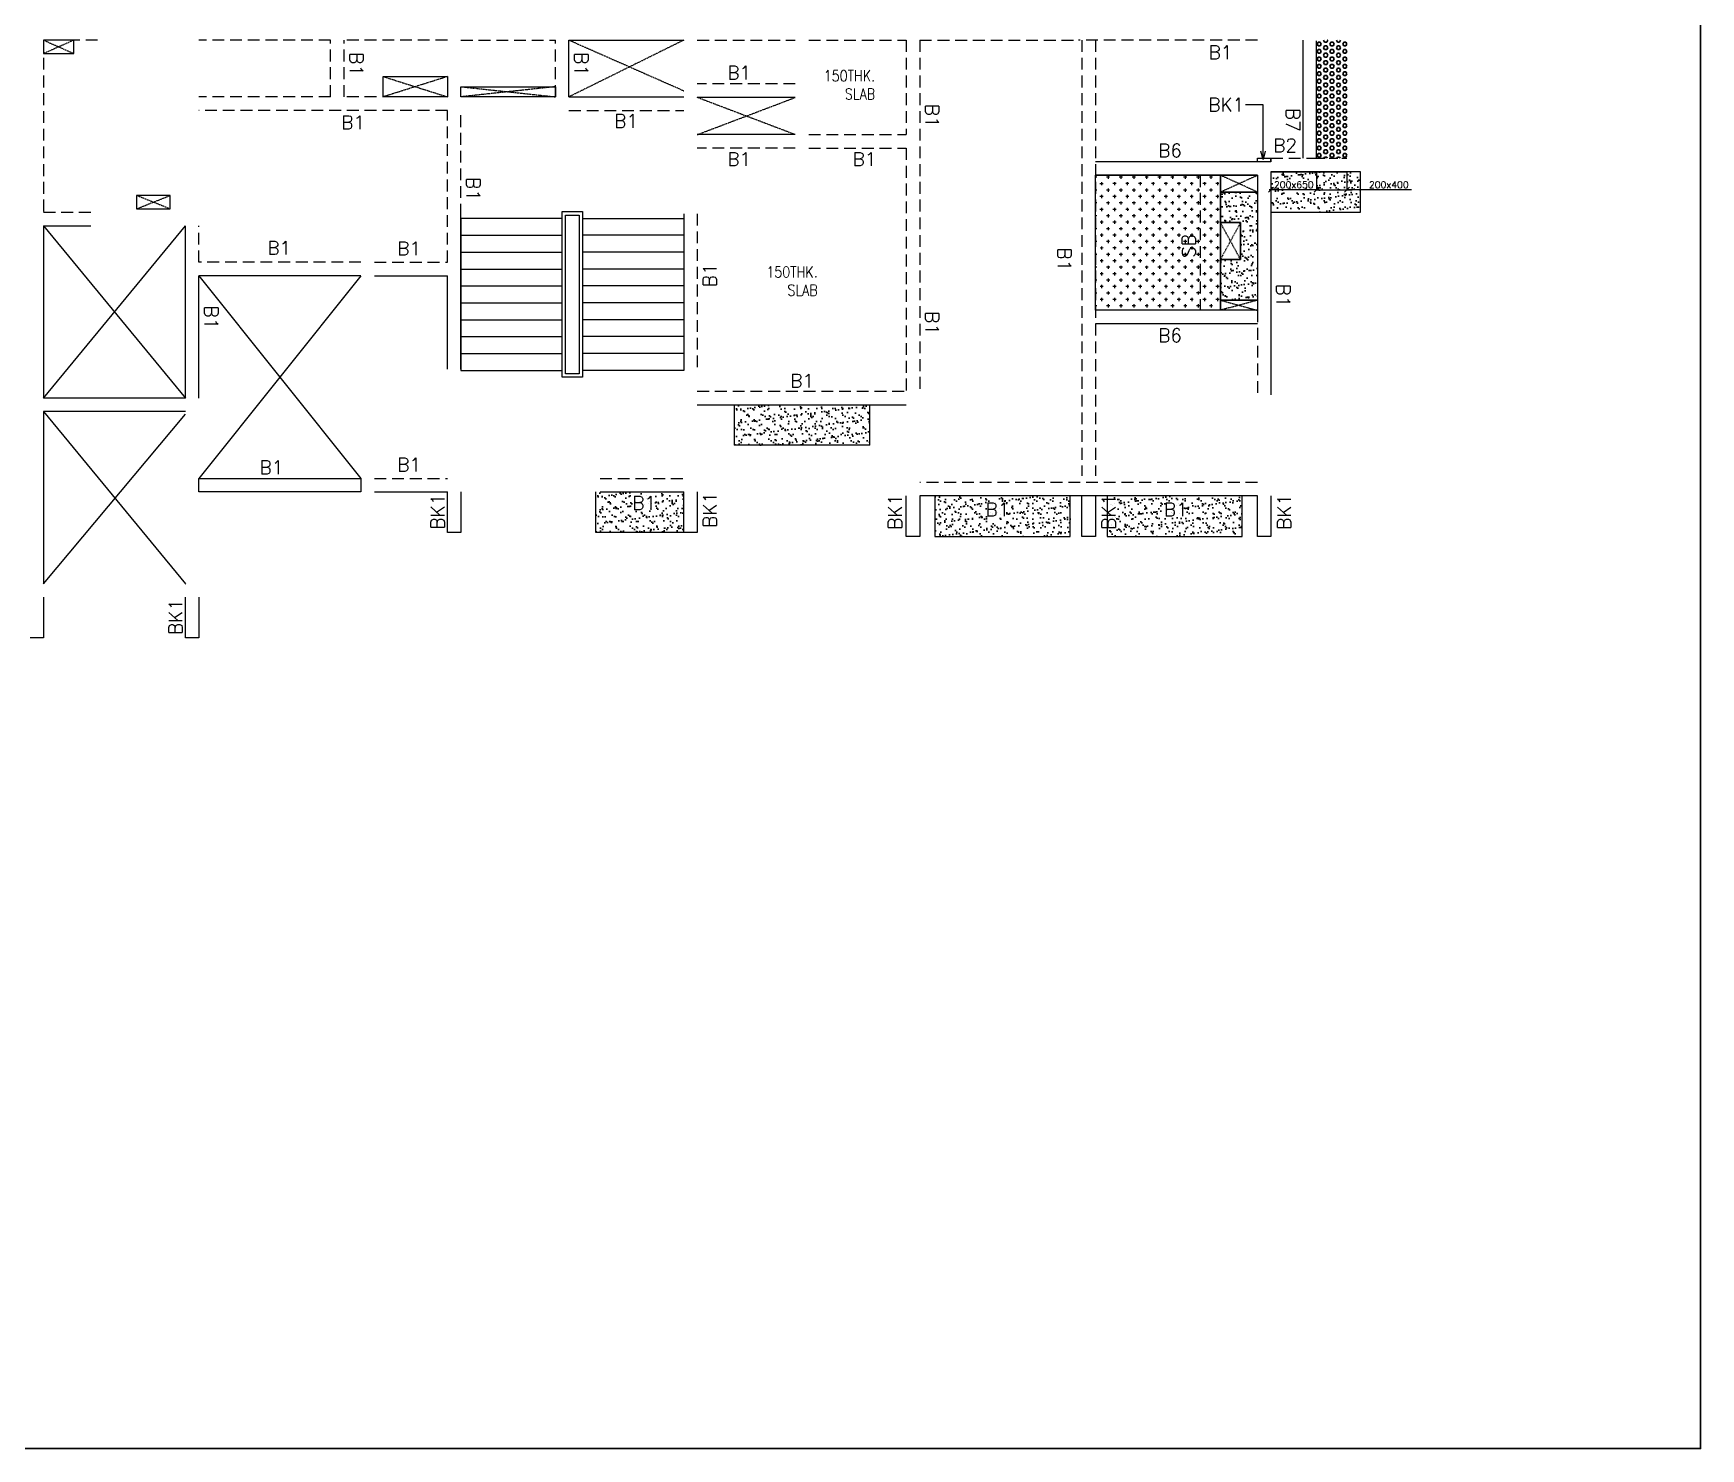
# Model space of a CAD drawing. Header units: millimetres. Extents: x 1078357 to 1340092, y -4684019 to -4550360.
# Drawn here: x 1184625 to 1209312, y -4653484 to -4632529 of the extents above; entities that cross this region are included whole.
import ezdxf

# ---------------------------------------------------------------- set-up
doc = ezdxf.new("R2010")
doc.units = ezdxf.units.MM
doc.header["$PDMODE"] = 35
for name, pattern in [('CONTINOUS', [0]), ('HIDDEN', [0.375, 0.25, -0.125]), ('New Retail block$0$CONTINOUS', [0])]:
    doc.linetypes.add(name, pattern=pattern)
doc.layers.get('0').update_dxf_attribs({"lineweight": 0})
doc.layers.get('Defpoints').update_dxf_attribs({"lineweight": 0})
for name, color, linetype, lineweight in [('Beam-Slab-boundary', 3, 'Continuous', 30), ('HATCH', 8, 'Continuous', 30), ('Origin', 40, 'Continuous', 30), ('SLAB THK.', 6, 'Continuous', 0)]:
    doc.layers.add(name, color=color, linetype=linetype, lineweight=lineweight)
for name, color, linetype in [('DROP SLAB', 8, 'Continuous'), ('S-BEAM', 3, 'Continuous'), ('S-BEAM-IDEN', 6, 'Continuous'), ('S-CUTOUT', 8, 'Continuous'), ('S-SLAB-PROJECTION', 2, 'New Retail block$0$CONTINOUS'), ('S-SLAB-STOP', 8, 'New Retail block$0$CONTINOUS'), ('S-STAIR', 21, 'Continuous')]:
    doc.layers.add(name, color=color, linetype=linetype)
doc.styles.add('Roman', font='romans')
doc.styles.add('ROMANS', font='romans.shx', dxfattribs={"width": 0.85})
doc.dimstyles.new('HARESH', dxfattribs={"dimtxt": 150, "dimasz": 75, "dimexe": 0, "dimexo": 0, "dimgap": 25, "dimtad": 1, "dimdec": 0, "dimdsep": 46, "dimtxsty": 'Roman', "dimblk": 'OBLIQUE', "dimcen": 225, "dimdle": 25, "dimclrd": 2, "dimclre": 2, "dimclrt": 7, "dimadec": 8, "dimazin": 1, "dimtfac": 1, "dimtdec": 0, "dimtmove": 0, "dimatfit": 0, "dimfxl": 1, "dimlwd": -1, "dimlwe": -1, "dimarcsym": 0})

# ---------------------------------------------------------------- blocks, each defined once
blk = doc.blocks.new('_Oblique')
at = {"color": 0, "linetype": 'ByBlock', "lineweight": -2}
blk.add_line((-0.5, -0.5), (0.5, 0.5), dxfattribs=at)
blk = doc.blocks.new('*D714')
at = {"layer": 'Defpoints', "color": 0, "ltscale": 700, "transparency": 16777216}
for p in [(1203625, -4634579, 0), (1204075, -4634579, 0), (1204075, -4634845)]:
    blk.add_point(p, dxfattribs=at)
at = {"layer": 'S-BEAM-IDEN', "color": 2, "ltscale": 700, "transparency": 16777216}
for p, q in [((1203625, -4634579), (1203625, -4634845)), ((1204075, -4634579), (1204075, -4634845)), ((1203625, -4634845), (1203550, -4634845)), ((1203625, -4634845), (1204075, -4634845)), ((1203625, -4634845), (1204075, -4634845)), ((1204075, -4634845), (1204150, -4634845)), ((1205032, -4634845), (1204075, -4634845))]:
    blk.add_line(p, q, dxfattribs=at)
at = {"layer": 'S-BEAM-IDEN', "color": 2, "ltscale": 700, "transparency": 16777216, "xscale": 75, "yscale": 75, "zscale": 75}
blk.add_blockref('_Oblique', (1203625, -4634845), dxfattribs=at)
at = {"layer": 'S-BEAM-IDEN', "color": 2, "ltscale": 700, "transparency": 16777216, "xscale": 75, "yscale": 75, "zscale": 75, "rotation": 180}
blk.add_blockref('_Oblique', (1204075, -4634845), dxfattribs=at)
at = {"layer": 'S-BEAM-IDEN', "ltscale": 700, "transparency": 16777216, "insert": (1204695, -4634770), "char_height": 150, "attachment_point": 5, "style": 'Roman'}
blk.add_mtext('{\\H0.666667x;200x400}', dxfattribs=at)
blk = doc.blocks.new('*D715')
at = {"layer": 'Defpoints', "color": 0, "ltscale": 700, "transparency": 16777216}
for p in [(1202950, -4634579, 0), (1203625, -4634579), (1202950, -4634845)]:
    blk.add_point(p, dxfattribs=at)
at = {"layer": 'S-BEAM-IDEN', "color": 2, "ltscale": 700, "transparency": 16777216}
for p, q in [((1202950, -4634579), (1202950, -4634845)), ((1203625, -4634579), (1203625, -4634845)), ((1203650, -4634845), (1202925, -4634845))]:
    blk.add_line(p, q, dxfattribs=at)
at = {"layer": 'S-BEAM-IDEN', "color": 2, "ltscale": 700, "transparency": 16777216, "xscale": 75, "yscale": 75, "zscale": 75, "rotation": 180}
blk.add_blockref('_Oblique', (1202950, -4634845), dxfattribs=at)
at = {"layer": 'S-BEAM-IDEN', "color": 2, "ltscale": 700, "transparency": 16777216, "xscale": 75, "yscale": 75, "zscale": 75}
blk.add_blockref('_Oblique', (1203625, -4634845), dxfattribs=at)
at = {"layer": 'S-BEAM-IDEN', "ltscale": 700, "transparency": 16777216, "insert": (1203288, -4634770), "char_height": 150, "attachment_point": 5, "style": 'Roman'}
blk.add_mtext('{\\H0.666667x;200x650}', dxfattribs=at)

msp = doc.modelspace()

# ---------------------------------------------------------------- hatches: boundary and pattern name
at = {"layer": 'DROP SLAB'}
h = msp.add_hatch(dxfattribs=at)
h.set_pattern_fill('CROSS', color=8, scale=15, angle=0.03079)
h.set_pattern_definition([(180.03079016, (-3247966.01, 14098247.01), (-95.1987999, -95.3011726), [47.625, -142.875]), (270.03079016, (-3247989.84, 14098270.81), (95.3011726, -95.1987999), [47.625, -142.875])])
h.paths.add_polyline_path([(1202200.5, -4636628.5), (1200350.4, -4636628.4), (1200350.4, -4634628.6), (1202200.5, -4634628.7)])
at = {"layer": 'HATCH', "ltscale": 1000}
h = msp.add_hatch(dxfattribs=at)
h.set_pattern_fill('HEX', color=8, scale=10, angle=180)
h.set_pattern_definition([(180, (19150.88, 242545.603), (-7e-15, -54.99261315), [31.75, -63.5]), (300, (19150.88, 242545.603), (47.625, 27.4963066), [31.75, -63.5]), (240, (19119.13, 242545.603), (47.625, -27.4963066), [31.75, -63.5])])
h.paths.add_polyline_path([(1204075.6, -4634378.6), (1203625.6, -4634378.6), (1203625.6, -4632628.7), (1204075.6, -4632628.7)])
at = {"layer": 'HATCH'}
h = msp.add_hatch(dxfattribs=at)
h.set_pattern_fill('AR-SAND', color=8, scale=3, angle=179.97015)
h.set_pattern_definition([(37.4701541, (-2889407.83, 14048110.85), (-4.72361136, 146.8264517), [0, -115.824, 0, -129.54, 0, -123.825]), (7.4701541, (-2889407.83, 14048110.85), (134.9689868, 214.9772528), [0, -62.484, 0, -104.394, 0, -40.005]), (327.4701541, (-2889501.56, 14048110.9), (237.2979035, 0.3075449), [0, -38.1, 0, -137.16, 0, -179.07]), (317.4701541, (-2889501.56, 14048110.9), (229.1017424, 66.759465), [0, -19.05, 0, -89.916, 0, -102.87])])
h.paths.add_polyline_path([(1204275.4, -4634578.6), (1202950.4, -4634578.6), (1202950.4, -4635178.6), (1204275.4, -4635178.6)])
h = msp.add_hatch(dxfattribs=at)
h.set_pattern_fill('AR-SAND', color=8, scale=3, angle=359.97015)
h.set_pattern_definition([(37.47015413, (-3819632.69, 18732130.03), (-4.72361136, 146.8264517), [0, -115.824, 0, -129.54, 0, -123.825]), (7.4701541, (-3819632.7, 18732130.03), (134.9689868, 214.9772528), [0, -62.484, 0, -104.394, 0, -40.005]), (327.4701541, (-3819726.42, 18732130.08), (237.2979035, 0.3075449), [0, -38.1, 0, -137.16, 0, -179.07]), (317.4701541, (-3819726.42, 18732130.08), (229.1017424, 66.759465), [0, -19.05, 0, -89.916, 0, -102.87])])
h.paths.add_polyline_path([(1202750.5, -4636478.6), (1202200.5, -4636478.6), (1202200.5, -4635878.5), (1202500.4, -4635878.5), (1202500.4, -4635328.6), (1202200.5, -4635328.6), (1202200.5, -4634878.6), (1202750.4, -4634878.6)])
h = msp.add_hatch(dxfattribs=at)
h.set_pattern_fill('AR-SAND', color=8, scale=3, angle=179.97015)
h.set_pattern_definition([(37.47015413, (-5080478.93, 23417439.22), (-4.72361136, 146.8264517), [0, -115.824, 0, -129.54, 0, -123.825]), (7.4701541, (-5080478.93, 23417439.22), (134.9689868, 214.9772528), [0, -62.484, 0, -104.394, 0, -40.005]), (327.47015413, (-5080572.66, 23417439.27), (237.29790347, 0.3075449), [0, -38.1, 0, -137.16, 0, -179.07]), (317.4701541, (-5080572.66, 23417439.27), (229.1017424, 66.759465), [0, -19.05, 0, -89.916, 0, -102.87])])
h.paths.add_polyline_path([(1196308.7, -4638627), (1195008.7, -4638628.6), (1195008.7, -4638028.6), (1195068.8, -4638028.6), (1195108.7, -4638028.6), (1197008.7, -4638029.4), (1197008.7, -4638627.8)], is_closed=False)
h.paths.add_polyline_path([(1195534.8, -4638042.1), (1195534.8, -4638042.1), (1195534.8, -4638342.1), (1195534.8, -4638342.1)], flags=16)
h = msp.add_hatch(dxfattribs=at)
h.set_pattern_fill('AR-SAND', color=8, scale=3, angle=179.97015)
h.set_pattern_definition([(37.47015413, (-5082532.27, 23416149.22), (-4.72361136, 146.8264517), [0, -115.824, 0, -129.54, 0, -123.825]), (7.4701541, (-5082532.27, 23416149.22), (134.9689868, 214.9772528), [0, -62.484, 0, -104.394, 0, -40.005]), (327.47015413, (-5082625.99, 23416149.27), (237.29790347, 0.3075449), [0, -38.1, 0, -137.16, 0, -179.07]), (317.4701541, (-5082626, 23416149.27), (229.1017424, 66.759465), [0, -19.05, 0, -89.916, 0, -102.87])])
h.paths.add_polyline_path([(1194255.4, -4639917), (1192955.4, -4639918.6), (1192955.4, -4639318.6), (1193015.4, -4639318.6), (1193055.4, -4639318.6), (1194255.4, -4639318.6), (1194255.4, -4639917)], is_closed=False)
h.paths.add_polyline_path([(1193848.1, -4639332.1), (1193481.5, -4639332.1), (1193481.4, -4639632.1), (1193848.1, -4639632.1)], flags=24)
h = msp.add_hatch(dxfattribs=at)
h.set_pattern_fill('AR-SAND', color=8, scale=3, angle=179.97015)
h.set_pattern_definition([(37.47015413, (-3985307.55, 18732130.03), (-4.72361136, 146.8264517), [0, -115.824, 0, -129.54, 0, -123.825]), (7.4701541, (-3985307.55, 18732130.03), (134.9689868, 214.9772528), [0, -62.484, 0, -104.394, 0, -40.005]), (327.4701541, (-3985401.28, 18732130.08), (237.2979035, 0.3075449), [0, -38.1, 0, -137.16, 0, -179.07]), (317.4701541, (-3985401.28, 18732130.08), (229.1017424, 66.759465), [0, -19.05, 0, -89.916, 0, -102.87])])
h.paths.add_polyline_path([(1199975.4, -4639378.6), (1197975.4, -4639378.6), (1197975.4, -4639978.6), (1199975.4, -4639978.6)])
h = msp.add_hatch(dxfattribs=at)
h.set_pattern_fill('AR-SAND', color=8, scale=3, angle=179.97015)
h.set_pattern_definition([(37.47015413, (-3987857.55, 18732130.03), (-4.72361136, 146.8264517), [0, -115.824, 0, -129.54, 0, -123.825]), (7.4701541, (-3987857.55, 18732130.03), (134.9689868, 214.9772528), [0, -62.484, 0, -104.394, 0, -40.005]), (327.4701541, (-3987951.28, 18732130.08), (237.2979035, 0.3075449), [0, -38.1, 0, -137.16, 0, -179.07]), (317.4701541, (-3987951.28, 18732130.08), (229.1017424, 66.759465), [0, -19.05, 0, -89.916, 0, -102.87])])
h.paths.add_polyline_path([(1202525.4, -4639378.6), (1200525.4, -4639378.6), (1200525.4, -4639978.6), (1202525.4, -4639978.6)])

# ---------------------------------------------------------------- linework, layer by layer
at = {"layer": 'Beam-Slab-boundary', "ltscale": 700, "elevation": 0}
msp.add_lwpolyline([(1107925.5, -4613561.6), (1209312.4, -4613561.6), (1209312.4, -4653484.2), (1107925.5, -4653484.2)], close=True, dxfattribs=at)
at = {"layer": 'Origin', "ltscale": 700}
msp.add_point((1186875.4, -4640678.6, 0), dxfattribs=at)
at = {"layer": 'S-BEAM', "linetype": 'HIDDEN', "ltscale": 700}
for p, q in [((1184775.4, -4632628.6, 0), (1184775.4, -4635178.6, 0)), ((1185575.4, -4632628.6, 0), (1184775.4, -4632628.6, 0)), ((1189025.4, -4632628.6, 0), (1187075.4, -4632628.6, 0)), ((1189025.4, -4633468.6, 0), (1189025.4, -4632628.6, 0)), ((1190755.4, -4632628.6, 0), (1189225.4, -4632628.6, 0)), ((1189225.4, -4633468.6, 0), (1189225.4, -4632628.6, 0)), ((1190955.4, -4632628.6, 0), (1192355.4, -4632628.6, 0)), ((1192355.4, -4633468.6, 0), (1192355.4, -4632628.6, 0)), ((1194455.4, -4632628.6, 0), (1195905.4, -4632628.6, 0)), ((1196105.4, -4632628.6, 0), (1197550.4, -4632628.6, 0)), ((1197550.4, -4632628.6, 0), (1197550.4, -4634028.5, 0)), ((1197750.4, -4632628.6, 0), (1197750.4, -4637878.6, 0)), ((1197750.4, -4632628.6, 0), (1200100.4, -4632628.6, 0)), ((1202750.4, -4632628.6, 0), (1200100.4, -4632628.6, 0)), ((1200150.4, -4632628.6, 0), (1200150.4, -4639078.5, 0)), ((1200350.4, -4632628.6, 0), (1200350.4, -4639078.5, 0)), ((1195905.4, -4633278.5, 0), (1194455.4, -4633278.5, 0)), ((1189025.4, -4633468.6, 0), (1187075.4, -4633468.6, 0)), ((1190755.4, -4633468.6, 0), (1189225.4, -4633468.6, 0)), ((1190755.4, -4633668.6, 0), (1187075.4, -4633668.6, 0)), ((1190755.4, -4635918.6, 0), (1190755.4, -4633668.6, 0)), ((1190955.4, -4635228.6, 0), (1190955.4, -4633668.6, 0)), ((1192555.6, -4633668.7, 0), (1194255.6, -4633668.7, 0)), ((1196105.3, -4634028.5, 0), (1197550.4, -4634028.5, 0)), ((1195905.4, -4634228.5, 0), (1194455.4, -4634228.5, 0)), ((1196105.3, -4634228.5, 0), (1197550.4, -4634228.5, 0)), ((1197550.4, -4634228.5, 0), (1197550.4, -4637878.6, 0)), ((1202950.5, -4634378.6, 0), (1203625.3, -4634378.6, 0)), ((1201900.5, -4634628.7, 0), (1201900.5, -4636628.5, 0)), ((1184775.4, -4635178.6, 0), (1185475.4, -4635178.6, 0)), ((1194455.4, -4635198.6, 0), (1194455.4, -4637498.6, 0)), ((1187075.4, -4635918.6, 0), (1187075.4, -4635378.6, 0)), ((1202750.4, -4635578.6, 0), (1202750.4, -4637878.6, 0)), ((1189475.4, -4635918.6, 0), (1187075.4, -4635918.6, 0)), ((1189675.4, -4635918.6, 0), (1190755.4, -4635918.6, 0)), ((1194455.4, -4637828.6, 0), (1197550.4, -4637828.6, 0)), ((1189675.4, -4639118.7, 0), (1190755.4, -4639118.7, 0)), ((1193015.4, -4639118.6, 0), (1194255.4, -4639118.6, 0)), ((1202750.4, -4639178.6, 0), (1197750.4, -4639178.6, 0))]:
    msp.add_line(p, q, dxfattribs=at)
at = {"layer": 'S-BEAM', "linetype": 'CONTINOUS', "ltscale": 700}
for p, q in [((1192555.4, -4633468.6, 0), (1192555.4, -4632628.6, 0)), ((1192555.4, -4632628.6, 0), (1194255.4, -4632628.6, 0)), ((1192555.6, -4633468.7, 0), (1194255.6, -4633468.7, 0)), ((1202950.4, -4634578.6, 0), (1202950.4, -4637878.6, 0)), ((1202950.5, -4634578.6, 0), (1203625.3, -4634578.6, 0)), ((1190955.4, -4637498.6, 0), (1190955.4, -4635228.6, 0)), ((1184775.4, -4635378.6, 0), (1184775.4, -4637928.6, 0)), ((1184775.4, -4635378.6, 0), (1185475.4, -4635378.7, 0)), ((1186875.4, -4637928.6, 0), (1186875.4, -4635378.6, 0)), ((1189475.4, -4636118.6, 0), (1187075.4, -4636118.6, 0)), ((1187075.4, -4637928.6, 0), (1187075.4, -4636118.6, 0)), ((1189675.4, -4636118.6, 0), (1190755.4, -4636118.6, 0)), ((1190755.4, -4637498.6, 0), (1190755.4, -4636118.6, 0)), ((1186875.4, -4637928.6, 0), (1184775.4, -4637928.6, 0)), ((1184775.4, -4638128.6, 0), (1184775.4, -4640678.6, 0)), ((1186875.4, -4638128.6, 0), (1184775.4, -4638128.6, 0)), ((1189675.4, -4639318.7, 0), (1190755.4, -4639318.7, 0)), ((1190755.4, -4639918.6, 0), (1190755.4, -4639318.6, 0)), ((1190955.4, -4639318.6, 0), (1190955.4, -4639918.6, 0)), ((1193015.4, -4639318.6, 0), (1194255.4, -4639318.6, 0)), ((1194255.4, -4639918.6, 0), (1194255.4, -4639318.6, 0)), ((1194455.4, -4639318.6, 0), (1194455.4, -4639918.6, 0)), ((1197550.4, -4639978.6, 0), (1197550.4, -4639378.6, 0)), ((1202750.4, -4639378.6, 0), (1197750.4, -4639378.6, 0)), ((1197750.4, -4639378.6, 0), (1197750.4, -4639978.6, 0)), ((1200150.4, -4639978.6, 0), (1200150.4, -4639378.6, 0)), ((1200350.4, -4639378.6, 0), (1200350.4, -4639978.6, 0)), ((1202750.4, -4639978.6, 0), (1202750.4, -4639378.6, 0)), ((1202950.4, -4639378.6, 0), (1202950.4, -4639978.6, 0)), ((1190955.4, -4639918.6, 0), (1190755.4, -4639918.6, 0)), ((1194455.4, -4639918.6, 0), (1194255.4, -4639918.6, 0)), ((1197750.4, -4639978.6, 0), (1197550.4, -4639978.6, 0)), ((1200350.4, -4639978.6, 0), (1200150.4, -4639978.6, 0)), ((1202950.4, -4639978.6, 0), (1202750.4, -4639978.6, 0)), ((1184775.4, -4640878.6, 0), (1184775.4, -4641478.6, 0)), ((1186875.4, -4641478.6, 0), (1186875.4, -4640878.6, 0)), ((1187075.4, -4640878.6, 0), (1187075.4, -4641478.6, 0)), ((1184775.4, -4641478.6, 0), (1184575.4, -4641478.6, 0)), ((1187075.4, -4641478.6, 0), (1186875.4, -4641478.6, 0))]:
    msp.add_line(p, q, dxfattribs=at)
at = {"layer": 'S-BEAM', "ltscale": 700}
for p, q in [((1203425.3, -4634378.6, 0), (1203425.3, -4632628.6, 0)), ((1202750.3, -4634428.6, 0), (1200350.5, -4634428.6, 0)), ((1202750.5, -4636828.4, 0), (1200350.5, -4636828.4, 0))]:
    msp.add_line(p, q, dxfattribs=at)
at = {"layer": 'S-BEAM', "linetype": 'Continuous', "ltscale": 700}
for p, q in [((1203625.3, -4634378.6, 0), (1203625.3, -4632639.2, 0)), ((1195905.4, -4633478.5, 0), (1194455.4, -4633478.5, 0)), ((1195905.4, -4634028.5, 0), (1194455.4, -4634028.5, 0)), ((1202950.4, -4634428.7, 0), (1202950.4, -4634378.7, 0)), ((1202750.3, -4634628.6, 0), (1200350.5, -4634628.6, 0)), ((1194255.4, -4635198.6, 0), (1194255.4, -4637498.6, 0)), ((1202750.5, -4636628.4, 0), (1200350.5, -4636628.4, 0)), ((1194455.4, -4638028.6, 0), (1197550.4, -4638028.6, 0))]:
    msp.add_line(p, q, dxfattribs=at)
at = {"layer": 'S-BEAM', "linetype": 'HIDDEN', "ltscale": 500}
msp.add_line((1203625.3, -4634378.6, 0), (1204075.3, -4634378.6, 0), dxfattribs=at)
at = {"layer": 'S-BEAM', "linetype": 'ByBlock', "ltscale": 500}
msp.add_line((1203625.3, -4634578.6, 0), (1204075.3, -4634578.6, 0), dxfattribs=at)
at = {"layer": 'S-BEAM', "linetype": 'ByBlock', "ltscale": 700}
msp.add_line((1202200.5, -4634628.7, 0), (1202200.5, -4636628.5, 0), dxfattribs=at)
at = {"layer": 'S-BEAM', "linetype": 'Continuous', "ltscale": 700, "elevation": 0}
msp.add_lwpolyline([(1202950.4, -4634428.6), (1202750.4, -4634428.6), (1202750.4, -4634378.4), (1202950.4, -4634378.4)], close=True, dxfattribs=at)
at = {"layer": 'S-BEAM', "linetype": 'CONTINOUS', "ltscale": 700, "elevation": 0}
msp.add_lwpolyline([(1187075.4, -4639118.6), (1189475.6, -4639118.6), (1189475.6, -4639318.7), (1187075.4, -4639318.7)], close=True, dxfattribs=at)
at = {"layer": 'S-CUTOUT', "linetype": 'HIDDEN', "ltscale": 50}
for p, q in [((1184775.5, -4632628.6, 0), (1185225.5, -4632828.6, 0)), ((1185225.5, -4632628.6, 0), (1184775.5, -4632828.6, 0)), ((1192555.4, -4632628.6, 0), (1194255.4, -4633378.6, 0)), ((1194255.4, -4632628.6, 0), (1192555.4, -4633468.6, 0)), ((1189805.4, -4633168.5, 0), (1190755.4, -4633468.6, 0)), ((1190755.4, -4633168.6, 0), (1189805.4, -4633468.5, 0)), ((1192355.4, -4633318.5, 0), (1190955.4, -4633468.6, 0)), ((1190955.4, -4633318.5, 0), (1192355.4, -4633468.6, 0)), ((1194455.4, -4634028.5, 0), (1195905.4, -4633478.5, 0)), ((1195905.4, -4634028.5, 0), (1194455.4, -4633478.5, 0)), ((1202750.4, -4634878.6, 0), (1202200.4, -4634628.6, 0)), ((1202200.5, -4634878.6, 0), (1202750.3, -4634628.6, 0)), ((1186150.5, -4635128.6, 0), (1186650.5, -4634928.6, 0)), ((1186650.5, -4635128.6, 0), (1186150.5, -4634928.6, 0)), ((1202500.4, -4635878.6, 0), (1202200.4, -4635328.6, 0)), ((1202500.4, -4635328.6, 0), (1202200.5, -4635878.5, 0)), ((1202750.5, -4636478.6, 0), (1202200.4, -4636628.4, 0)), ((1202200.5, -4636478.6, 0), (1202749.6, -4636628.4, 0))]:
    msp.add_line(p, q, dxfattribs=at)
at = {"layer": 'S-CUTOUT', "ltscale": 700, "elevation": 0}
for points in [[(1185225.5, -4632628.6), (1184775.5, -4632628.6), (1184775.5, -4632828.6), (1185225.5, -4632828.6)], [(1186650.5, -4634928.6), (1186150.5, -4634928.6), (1186150.5, -4635128.6), (1186650.5, -4635128.6)]]:
    msp.add_lwpolyline(points, close=True, dxfattribs=at)
at = {"layer": 'S-CUTOUT', "elevation": 0}
for points in [[(1189805.4, -4633168.5), (1190755.4, -4633168.5), (1190755.4, -4633468.5), (1189805.4, -4633468.5)], [(1190955.4, -4633318.5), (1192355.4, -4633318.5), (1192355.4, -4633468.5), (1190955.4, -4633468.5)]]:
    msp.add_lwpolyline(points, close=True, dxfattribs=at)
at = {"layer": 'S-CUTOUT', "linetype": 'CONTINOUS', "ltscale": 500, "elevation": 0}
for points in [[(1202750.3, -4634878.6), (1202200.5, -4634878.6), (1202200.5, -4634628.7), (1202750.3, -4634628.7)], [(1202500.4, -4635878.6), (1202200.5, -4635878.6), (1202200.5, -4635328.6), (1202500.4, -4635328.6)], [(1202750.5, -4636628.4), (1202200.4, -4636628.4), (1202200.4, -4636478.6), (1202750.5, -4636478.6)]]:
    msp.add_lwpolyline(points, close=True, dxfattribs=at)
at = {"layer": 'S-CUTOUT', "elevation": 0}
for points in [[(1184775.4, -4637928.6), (1186875.4, -4635378.6)], [(1184775.4, -4635378.6), (1186875.4, -4637928.6)], [(1189475.4, -4636118.6), (1187075.4, -4639118.6)], [(1187075.4, -4636118.6), (1189475.4, -4639118.6)], [(1184775.4, -4638128.6), (1186875.4, -4640678.6)], [(1184775.4, -4640678.6), (1186875.4, -4638168.6)]]:
    msp.add_lwpolyline(points, dxfattribs=at)
at = {"layer": 'S-SLAB-PROJECTION'}
for p, q in [((1197008.7, -4638628.6, 0), (1197008.7, -4638028.6, 0)), ((1194255.4, -4639917, 0), (1194255.4, -4639718.6, 0))]:
    msp.add_line(p, q, dxfattribs=at)
at = {"layer": 'S-SLAB-PROJECTION', "elevation": 0}
for points in [[(1204275.4, -4634578.6), (1202950.4, -4634578.6), (1202950.4, -4635178.6), (1204275.4, -4635178.6)], [(1199975.4, -4639378.6), (1197975.4, -4639378.6), (1197975.4, -4639978.6), (1199975.4, -4639978.6)], [(1202525.4, -4639378.6), (1200525.4, -4639378.6), (1200525.4, -4639978.6), (1202525.4, -4639978.6)]]:
    msp.add_lwpolyline(points, close=True, dxfattribs=at)
for points in [[(1197008.7, -4638628.6), (1195008.7, -4638628.6), (1195008.7, -4638028.6)], [(1194255.4, -4639917), (1192955.4, -4639918.6), (1192955.4, -4639318.6)]]:
    msp.add_lwpolyline(points, dxfattribs=at)
at = {"layer": 'S-SLAB-STOP', "linetype": 'CONTINOUS', "ltscale": 500, "elevation": 0}
msp.add_lwpolyline([(1202200.5, -4636628.5), (1200350.4, -4636628.4), (1200350.4, -4634628.6), (1202200.5, -4634628.7)], close=True, dxfattribs=at)
at = {"layer": 'S-SLAB-STOP', "color": 8, "ltscale": 1000, "elevation": 0}
msp.add_lwpolyline([(1202750.5, -4636478.6), (1202200.5, -4636478.6), (1202200.5, -4635878.5), (1202500.4, -4635878.5), (1202500.4, -4635328.6), (1202200.5, -4635328.6), (1202200.5, -4634878.6), (1202750.4, -4634878.6), (1202750.5, -4636478.6)], dxfattribs=at)
at = {"layer": 'S-STAIR', "elevation": 0}
for points in [[(1192455.4, -4635268.6), (1190955.4, -4635268.6)], [(1190955.4, -4635268.6), (1190955.4, -4637518.6), (1192455.4, -4637518.6)], [(1192755.4, -4635268.6), (1194255.4, -4635268.6)], [(1194255.4, -4635268.6), (1194255.4, -4637518.6), (1192755.4, -4637518.6)], [(1190955.4, -4635518.6), (1192455.4, -4635518.6)], [(1194255.4, -4635518.6), (1192755.4, -4635518.6)], [(1190955.4, -4635768.6), (1192455.4, -4635768.6)], [(1194255.4, -4635768.6), (1192755.4, -4635768.6)], [(1190955.4, -4636018.6), (1192455.4, -4636018.6)], [(1194255.4, -4636018.6), (1192755.4, -4636018.6)], [(1190955.4, -4636268.6), (1192455.4, -4636268.6)], [(1194255.4, -4636268.6), (1192755.4, -4636268.6)], [(1190955.4, -4636518.6), (1192455.4, -4636518.6)], [(1194255.4, -4636518.6), (1192755.4, -4636518.6)], [(1190955.4, -4636768.6), (1192455.4, -4636768.6)], [(1194255.4, -4636768.6), (1192755.4, -4636768.6)], [(1190955.4, -4637018.6), (1192455.4, -4637018.6)], [(1194255.4, -4637018.6), (1192755.4, -4637018.6)], [(1190955.4, -4637268.6), (1192455.4, -4637268.6)], [(1194255.4, -4637268.6), (1192755.4, -4637268.6)]]:
    msp.add_lwpolyline(points, dxfattribs=at)
for points in [[(1192755.4, -4635168.6), (1192755.4, -4637618.6), (1192455.4, -4637618.6), (1192455.4, -4635168.6)], [(1192705.4, -4635218.6), (1192705.4, -4637568.6), (1192505.4, -4637568.6), (1192505.4, -4635218.6)]]:
    msp.add_lwpolyline(points, close=True, dxfattribs=at)

# ---------------------------------------------------------------- texts
at = {"layer": 'S-BEAM-IDEN', "ltscale": 500, "style": 'ROMANS'}
for rotation, p in [(269.99906, (1189309.3, -4632809.9, -2.7)), (269.99906, (1192639.3, -4632809.8, -2.7)), (359.99906, (1202026.8, -4632908.5, -2.7)), (359.99906, (1194900.9, -4633211.4, -2.7)), (269.99906, (1197834.3, -4633574.6, -2.7)), (359.99906, (1189183.6, -4633947.6, -2.7)), (359.99906, (1193224.6, -4633925.2, -2.7)), (359.99906, (1194900.9, -4634490.9, -2.7)), (359.99906, (1196755.7, -4634490.9, -2.7)), (359.99906, (1188089.9, -4635805.5, -2.7)), (359.99906, (1190013.7, -4635813.5, -2.7)), (269.99906, (1199791.8, -4635699.9, -2.7)), (89.99906, (1194740.5, -4636285.7, -2.7)), (269.99906, (1203034.3, -4636235.2, -2.7)), (269.99906, (1197834.3, -4636644.6, -2.7)), (359.99906, (1190013.7, -4639013.6, -2.7)), (0.00094, (1198724.2, -4639678.9, -2.7)), (0.00094, (1201364.6, -4639678.9, -2.7))]:
    msp.add_text('B1', height=200, rotation=rotation, dxfattribs=at).set_placement(p)
at = {"layer": 'S-BEAM-IDEN', "ltscale": 700, "style": 'ROMANS'}
for s, rotation, p in [('BK1', 359.99906, (1202021.5, -4633684.6, -2.7)), ('B7', 269.99906, (1203176.9, -4633634.2, -2.7)), ('B6', 359.99906, (1201280.9, -4634363.3, -2.7)), ('B1', 269.99906, (1191039.3, -4634658.6, -2.7)), ('SB', 90.00094, (1201832.8, -4635852.9, -2.7)), ('B1', 269.99906, (1187159.3, -4636560.1, -2.7)), ('B6', 359.99906, (1201280.9, -4637100.5, -2.7)), ('B1', 359.99906, (1195832.2, -4637772.7, -2.7)), ('B1', 359.99906, (1187973.7, -4639054.9, -2.7)), ('BK1', 90, (1190710.8, -4639875.9, 50)), ('B1', 359.99906, (1193493.4, -4639582.1, -2.7)), ('BK1', 90, (1194742.4, -4639849.3, 50)), ('BK1', 90, (1197483.2, -4639878.2, 50)), ('BK1', 90, (1200646.1, -4639878.2, 50)), ('BK1', 90, (1203246.1, -4639878.2, 50)), ('BK1', 90, (1186830.8, -4641435.8, 50))]:
    msp.add_text(s, height=200, rotation=rotation, dxfattribs=at).set_placement(p)
at = {"layer": 'S-BEAM-IDEN', "linetype": 'Continuous', "ltscale": 500, "style": 'ROMANS'}
msp.add_text('B2', height=200, dxfattribs=at).set_placement((1202984.2, -4634288, -2.7))
at = {"layer": 'SLAB THK.', "char_height": 162, "width": 162, "attachment_point": 9, "rotation": 359.99906, "style": 'ROMANS'}
for insert in [(1197089.3, -4633507.7, 0), (1197089.3, -4633507.7, 0), (1196239.2, -4636412.9, 0), (1196239.2, -4636412.9, 0)]:
    msp.add_mtext('150THK.\\PSLAB', dxfattribs=dict(at, insert=insert))

# ---------------------------------------------------------------- dimensions: what is measured, and where the dimension line sits
at = {"layer": 'S-BEAM-IDEN', "ltscale": 700}
dim = msp.add_linear_dim(base=(1202950.3, -4634844.6, 0), p1=(1203625.3, -4634578.6, 0), p2=(1202950.3, -4634578.6, 0), angle=180, text='{\\H0.666667x;200x650}', dimstyle='HARESH', override={"dimtxsty": 'Roman', "dimclre": 2, "dimclrt": 256, "dimtmove": 1}, dxfattribs=at)
dim.commit()
dim.dimension.update_dxf_attribs({"geometry": '*D715', "text_midpoint": (1203287.8, -4634769.6, 0)})
dim = msp.add_linear_dim(base=(1204075.3, -4634844.6, 0), p1=(1203625.3, -4634578.6, 0), p2=(1204075.3, -4634578.6, 0), angle=180, text='{\\H0.666667x;200x400}', dimstyle='HARESH', override={"dimtxsty": 'Roman', "dimclre": 2, "dimclrt": 256, "dimtmove": 1}, dxfattribs=at)
dim.commit()
dim.dimension.update_dxf_attribs({"geometry": '*D714', "text_midpoint": (1204694.6, -4634822.9, 0), "dimtype": 160})

# ---------------------------------------------------------------- leaders
at = {"layer": 'S-BEAM-IDEN', "linetype": 'Continuous', "ltscale": 700}
msp.add_leader([(1202833.9, -4634398.3, 0), (1202833.9, -4633586.9, 0), (1202575.1, -4633586.9, 0)], dimstyle='HARESH', override={"dimasz": 125, "dimgap": 25, "dimtad": 0, "dimclrd": 256, "dimldrblk": 'Open30'}, dxfattribs=at)

doc.saveas('drawing.dxf')
